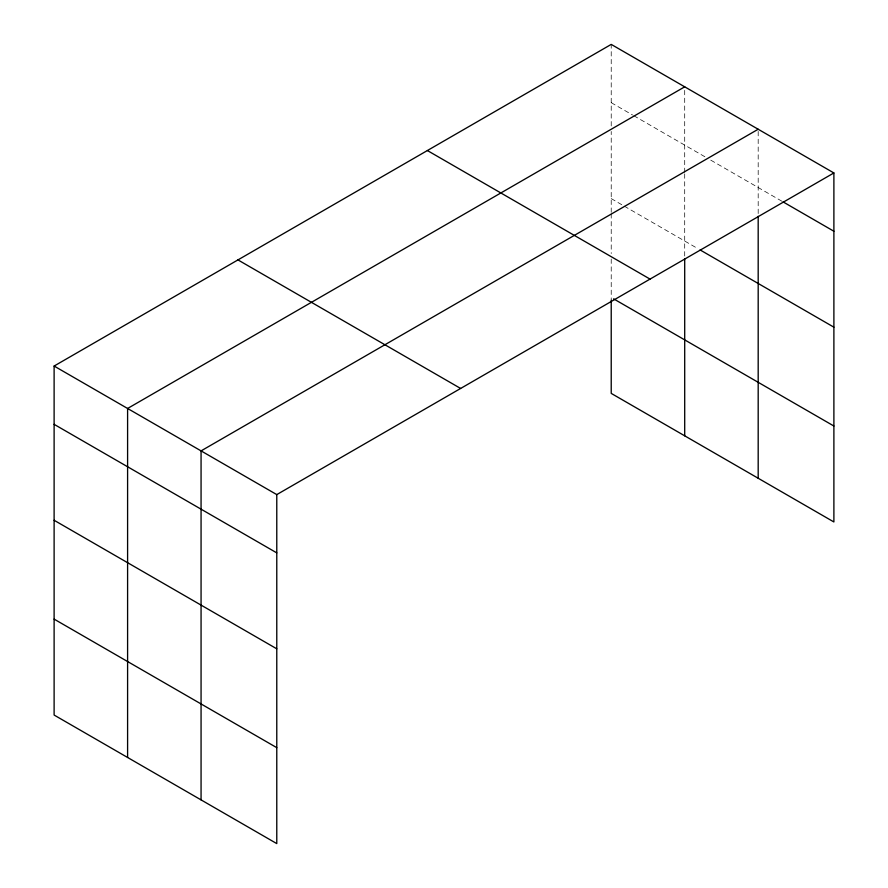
<?xml version="1.0" encoding="UTF-8"?>
<svg xmlns="http://www.w3.org/2000/svg" width="888" height="888" viewBox="0 0 888 888"><rect width="100%" height="100%" fill="white"/><g stroke="black" fill="none" stroke-linecap="round" stroke-linejoin="round"><path stroke-width="0.67" stroke-dasharray="4.44 3.33" d="M611.221 212.343L611.221 131.457M611.221 125.974L611.221 44.4M684.704 173.882L684.704 257.509M684.704 172.516L684.704 86.824M758.186 213.564L758.186 129.248M611.221 102.675L632.556 114.996M633.743 115.684L706.038 157.42M710.777 160.151L781.84 201.188M611.221 198.612L623.076 205.461M624.264 206.149L697.746 248.562M611.221 213.719L611.221 253.535M611.221 259.019L611.221 300.2"/><path stroke-width="1.33" d="M833.888 172.949L611.221 44.4L54.113 366.045L54.113 715.051L276.779 843.6L276.779 494.605L833.888 172.949L833.888 521.955L611.221 393.395L611.221 300.2M758.186 216.306L758.186 478.244M684.704 86.824L127.595 408.469L127.595 757.464M758.186 129.248L201.065 450.893L201.065 799.888M783.027 201.865L833.888 231.235M700.11 249.939L833.888 327.173M427.383 150.538L650.038 279.098M613.597 298.834L833.888 426.018M237.962 259.907L460.617 388.456M54.113 366.045L276.779 494.605M54.113 424.331L276.779 552.88M54.113 520.268L276.779 648.817M54.113 619.114L276.779 747.663M684.704 258.885L684.704 435.819"/></g></svg>
